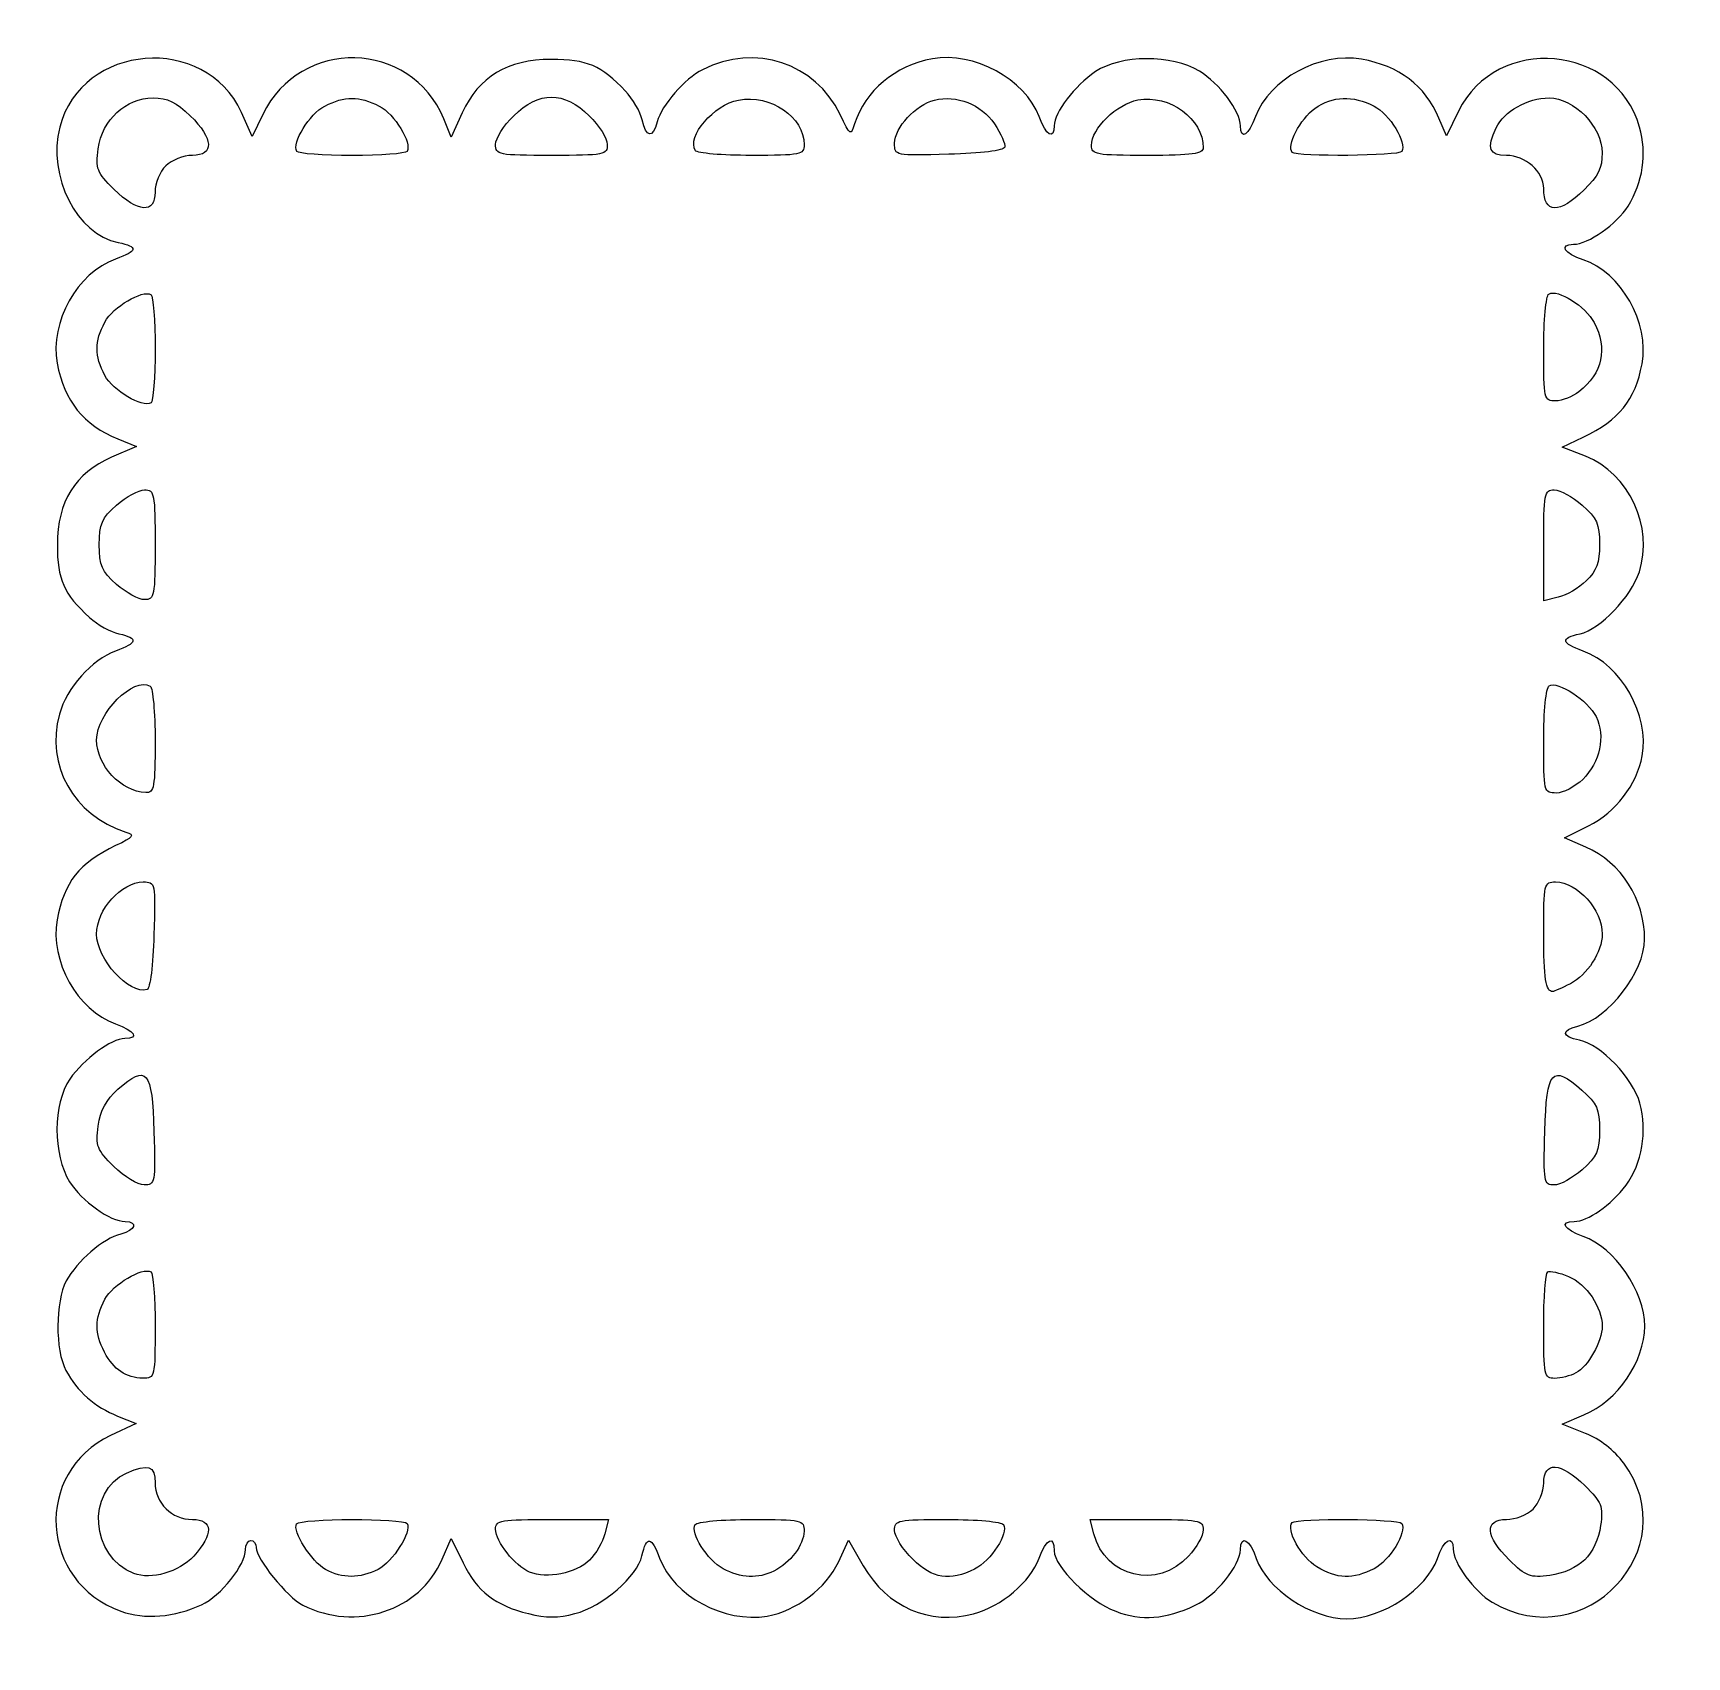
# Model space of a CAD drawing. Header units: centimetres. Extents: x -10 to 12.3, y -12 to 9.9.
import ezdxf

# ---------------------------------------------------------------- set-up
doc = ezdxf.new("R2010")
doc.units = ezdxf.units.CM
doc.header["$MEASUREMENT"] = 0
doc.layers.add('Layer 1', color=7, linetype='Continuous')

msp = doc.modelspace()

# ---------------------------------------------------------------- linework, layer by layer
at = {"layer": 'Layer 1'}
for points, knots in [([(-8.7848, -11.35193), (-9.87972, -10.9564), (-9.96555, -9.48569), (-8.92265, -8.98985), (-8.92265, -8.98985), (-8.92265, -8.98985), (-8.58092, -8.82737), (-8.58092, -8.82737), (-8.58092, -8.82737), (-8.58092, -8.82737), (-8.82854, -8.72933), (-8.82854, -8.72933), (-8.82854, -8.72933), (-9.13291, -8.60881), (-9.37585, -8.39473), (-9.52359, -8.11685), (-9.52359, -8.11685), (-9.67017, -7.84114), (-9.6679, -7.19458), (-9.51936, -6.91361), (-9.51936, -6.91361), (-9.37895, -6.648), (-9.0218, -6.34149), (-8.78458, -6.28302), (-8.78458, -6.28302), (-8.58945, -6.23492), (-8.54909, -6.11506), (-8.72802, -6.11506), (-8.72802, -6.11506), (-8.92666, -6.11506), (-9.31166, -5.83908), (-9.4749, -5.57967), (-9.4749, -5.57967), (-9.70235, -5.21821), (-9.70058, -4.52913), (-9.47134, -4.20056), (-9.47134, -4.20056), (-9.28135, -3.92823), (-8.91225, -3.65672), (-8.73204, -3.65672), (-8.73204, -3.65672), (-8.52992, -3.65672), (-8.59691, -3.54958), (-8.85671, -3.45731), (-8.85671, -3.45731), (-9.36965, -3.27514), (-9.74335, -2.60892), (-9.64176, -2.05776), (-9.64176, -2.05776), (-9.54847, -1.55163), (-9.35013, -1.30067), (-8.85537, -1.06273), (-8.85537, -1.06273), (-8.61247, -0.94591), (-8.59442, -0.92197), (-8.71858, -0.8813), (-8.71858, -0.8813), (-9.42505, -0.64988), (-9.7997, 0.01532), (-9.61106, 0.70335), (-9.61106, 0.70335), (-9.51441, 1.05587), (-9.17323, 1.4398), (-8.85671, 1.55222), (-8.85671, 1.55222), (-8.55902, 1.65794), (-8.54564, 1.7263), (-8.81141, 1.78363), (-8.81141, 1.78363), (-8.92147, 1.80737), (-9.09875, 1.90624), (-9.20538, 2.00334), (-9.20538, 2.00334), (-9.55586, 2.32253), (-9.63933, 2.51093), (-9.63933, 2.98277), (-9.63933, 2.98277), (-9.63933, 3.55978), (-9.40132, 3.94324), (-8.91005, 4.15768), (-8.91005, 4.15768), (-8.91005, 4.15768), (-8.57555, 4.30369), (-8.57555, 4.30369), (-8.57555, 4.30369), (-8.57555, 4.30369), (-8.82585, 4.40348), (-8.82585, 4.40348), (-8.82585, 4.40348), (-9.28606, 4.58695), (-9.54838, 4.91395), (-9.64176, 5.42054), (-9.64176, 5.42054), (-9.74335, 5.9717), (-9.36965, 6.63792), (-8.85671, 6.82009), (-8.85671, 6.82009), (-8.55628, 6.92678), (-8.54619, 6.98915), (-8.82064, 7.04306), (-8.82064, 7.04306), (-9.37901, 7.15274), (-9.77549, 7.93508), (-9.60658, 8.59391), (-9.60658, 8.59391), (-9.31723, 9.72249), (-7.6453, 9.8578), (-7.16506, 8.7915), (-7.16506, 8.7915), (-7.16506, 8.7915), (-7.01871, 8.46656), (-7.01871, 8.46656), (-7.01871, 8.46656), (-7.01871, 8.46656), (-6.87713, 8.76201), (-6.87713, 8.76201), (-6.87713, 8.76201), (-6.37685, 9.80599), (-4.88651, 9.77117), (-4.44594, 8.70522), (-4.44594, 8.70522), (-4.44594, 8.70522), (-4.34434, 8.45938), (-4.34434, 8.45938), (-4.34434, 8.45938), (-4.34434, 8.45938), (-4.19567, 8.78791), (-4.19567, 8.78791), (-4.19567, 8.78791), (-3.97733, 9.27041), (-3.58691, 9.50418), (-2.99942, 9.50418), (-2.99942, 9.50418), (-2.519, 9.50418), (-2.32717, 9.42219), (-2.00219, 9.07796), (-2.00219, 9.07796), (-1.90332, 8.97324), (-1.80266, 8.79913), (-1.77848, 8.69103), (-1.77848, 8.69103), (-1.72443, 8.44933), (-1.63294, 8.43749), (-1.57489, 8.66468), (-1.57489, 8.66468), (-1.51806, 8.88705), (-1.20618, 9.24761), (-0.9686, 9.36561), (-0.9686, 9.36561), (-0.25454, 9.72027), (0.54871, 9.45818), (0.8825, 8.76163), (0.8825, 8.76163), (1.01861, 8.4776), (1.0264, 8.47268), (1.07778, 8.63819), (1.07778, 8.63819), (1.21507, 9.08046), (1.62153, 9.41991), (2.12486, 9.51265), (2.12486, 9.51265), (2.67634, 9.61426), (3.37335, 9.23622), (3.5577, 8.73552), (3.5577, 8.73552), (3.65165, 8.48036), (3.76073, 8.41456), (3.76073, 8.61307), (3.76073, 8.61307), (3.76073, 8.79011), (4.03721, 9.1526), (4.31464, 9.3393), (4.31464, 9.3393), (4.65512, 9.56844), (5.34048, 9.57221), (5.71152, 9.34699), (5.71152, 9.34699), (5.98171, 9.18299), (6.26375, 8.80614), (6.26375, 8.60913), (6.26375, 8.60913), (6.26375, 8.4141), (6.37363, 8.4825), (6.46678, 8.73552), (6.46678, 8.73552), (6.65226, 9.2393), (7.33059, 9.60633), (7.89177, 9.50656), (7.89177, 9.50656), (8.40169, 9.41589), (8.74221, 9.15645), (8.93145, 8.71442), (8.93145, 8.71442), (8.93145, 8.71442), (9.03232, 8.4788), (9.03232, 8.4788), (9.03232, 8.4788), (9.03232, 8.4788), (9.19427, 8.80736), (9.19427, 8.80736), (9.19427, 8.80736), (9.70909, 9.85187), (11.31043, 9.71159), (11.629, 8.59407), (11.629, 8.59407), (11.73087, 8.23671), (11.67503, 7.85238), (11.47471, 7.53226), (11.47471, 7.53226), (11.32456, 7.29231), (10.93518, 7.0195), (10.74286, 7.0195), (10.74286, 7.0195), (10.5386, 7.0195), (10.6172, 6.89282), (10.87287, 6.80994), (10.87287, 6.80994), (11.37734, 6.64642), (11.76684, 5.95752), (11.6628, 5.41282), (11.6628, 5.41282), (11.56884, 4.92091), (11.35926, 4.66003), (10.87044, 4.42651), (10.87044, 4.42651), (10.87044, 4.42651), (10.59084, 4.29294), (10.59084, 4.29294), (10.59084, 4.29294), (10.59084, 4.29294), (10.90184, 4.17072), (10.90184, 4.17072), (10.90184, 4.17072), (11.4844, 3.94179), (11.82155, 3.21887), (11.6263, 2.61731), (11.6263, 2.61731), (11.51708, 2.28082), (11.09734, 1.84211), (10.82928, 1.78428), (10.82928, 1.78428), (10.56054, 1.72631), (10.57293, 1.65827), (10.87155, 1.55222), (10.87155, 1.55222), (11.38137, 1.37115), (11.7647, 0.68935), (11.66412, 0.14252), (11.66412, 0.14252), (11.59338, -0.24212), (11.30769, -0.61486), (10.9448, -0.79599), (10.9448, -0.79599), (10.9448, -0.79599), (10.62016, -0.95804), (10.62016, -0.95804), (10.62016, -0.95804), (10.62016, -0.95804), (10.90602, -1.08191), (10.90602, -1.08191), (10.90602, -1.08191), (11.38265, -1.28844), (11.70047, -1.78686), (11.6969, -2.32219), (11.6969, -2.32219), (11.69397, -2.76075), (11.21217, -3.38701), (10.79942, -3.48876), (10.79942, -3.48876), (10.5691, -3.54553), (10.57989, -3.63007), (10.82356, -3.67794), (10.82356, -3.67794), (11.1045, -3.73312), (11.54267, -4.1907), (11.63417, -4.52446), (11.63417, -4.52446), (11.73659, -4.898), (11.6615, -5.33992), (11.44714, -5.62529), (11.44714, -5.62529), (11.24574, -5.89339), (10.93212, -6.11393), (10.7513, -6.11459), (10.7513, -6.11459), (10.5455, -6.11536), (10.60924, -6.22131), (10.87155, -6.31447), (10.87155, -6.31447), (11.2947, -6.46475), (11.69807, -7.05301), (11.69807, -7.51982), (11.69807, -7.51982), (11.69807, -7.99236), (11.33673, -8.52014), (10.88059, -8.71386), (10.88059, -8.71386), (10.88059, -8.71386), (10.59039, -8.83711), (10.59039, -8.83711), (10.59039, -8.83711), (10.59039, -8.83711), (10.90161, -8.96158), (10.90161, -8.96158), (10.90161, -8.96158), (11.09468, -9.03879), (11.2902, -9.19093), (11.4166, -9.36231), (11.4166, -9.36231), (12.26566, -10.51348), (10.88914, -11.96611), (9.64642, -11.23036), (9.64642, -11.23036), (9.40283, -11.08615), (9.12434, -10.70414), (9.12434, -10.51422), (9.12434, -10.51422), (9.12434, -10.31361), (8.99535, -10.3908), (8.91097, -10.64192), (8.91097, -10.64192), (8.77277, -11.0532), (8.17339, -11.45238), (7.69404, -11.45238), (7.69404, -11.45238), (7.2147, -11.45238), (6.61531, -11.0532), (6.47711, -10.64192), (6.47711, -10.64192), (6.39093, -10.38544), (6.26375, -10.31501), (6.26375, -10.52376), (6.26375, -10.52376), (6.26375, -10.73296), (5.92927, -11.14544), (5.65659, -11.27253), (5.65659, -11.27253), (5.251, -11.46156), (4.93904, -11.48503), (4.58704, -11.353), (4.58704, -11.353), (4.23345, -11.22037), (3.76073, -10.75519), (3.76073, -10.53987), (3.76073, -10.53987), (3.76073, -10.32213), (3.65578, -10.37421), (3.5577, -10.64061), (3.5577, -10.64061), (3.44149, -10.95624), (3.0508, -11.28698), (2.67757, -11.38569), (2.67757, -11.38569), (2.08128, -11.54339), (1.51833, -11.2992), (1.19455, -10.74241), (1.19455, -10.74241), (1.19455, -10.74241), (0.99419, -10.39784), (0.99419, -10.39784), (0.99419, -10.39784), (0.99419, -10.39784), (0.85982, -10.69049), (0.85982, -10.69049), (0.85982, -10.69049), (0.69987, -11.03886), (0.28565, -11.35388), (-0.09568, -11.41715), (-0.09568, -11.41715), (-0.6737, -11.51307), (-1.35655, -11.14666), (-1.54286, -10.64061), (-1.54286, -10.64061), (-1.65164, -10.34516), (-1.72016, -10.33531), (-1.78078, -10.6064), (-1.78078, -10.6064), (-1.84259, -10.88278), (-2.31002, -11.28625), (-2.68254, -11.38477), (-2.68254, -11.38477), (-2.90728, -11.4442), (-3.06574, -11.4441), (-3.30729, -11.38436), (-3.30729, -11.38436), (-3.75453, -11.27376), (-3.99429, -11.08717), (-4.18415, -10.70196), (-4.18415, -10.70196), (-4.18415, -10.70196), (-4.34621, -10.37316), (-4.34621, -10.37316), (-4.34621, -10.37316), (-4.34621, -10.37316), (-4.46759, -10.65384), (-4.46759, -10.65384), (-4.46759, -10.65384), (-4.76804, -11.34866), (-5.62707, -11.63095), (-6.33966, -11.26903), (-6.33966, -11.26903), (-6.55462, -11.15985), (-6.96647, -10.65088), (-6.96647, -10.49441), (-6.96647, -10.49441), (-6.96647, -10.44226), (-6.99865, -10.39959), (-7.03799, -10.39959), (-7.03799, -10.39959), (-7.07732, -10.39959), (-7.1095, -10.45547), (-7.1095, -10.52376), (-7.1095, -10.52376), (-7.1095, -10.72773), (-7.44123, -11.14416), (-7.69966, -11.2646), (-7.69966, -11.2646), (-8.06383, -11.43433), (-8.4669, -11.46677), (-8.7848, -11.35193)], [0, 0, 0, 0, 0.00943396, 0.00943396, 0.00943396, 0.00943396, 0.01886792, 0.01886792, 0.01886792, 0.01886792, 0.02830189, 0.02830189, 0.02830189, 0.02830189, 0.03773585, 0.03773585, 0.03773585, 0.03773585, 0.04716981, 0.04716981, 0.04716981, 0.04716981, 0.05660377, 0.05660377, 0.05660377, 0.05660377, 0.06603774, 0.06603774, 0.06603774, 0.06603774, 0.0754717, 0.0754717, 0.0754717, 0.0754717, 0.08490566, 0.08490566, 0.08490566, 0.08490566, 0.09433962, 0.09433962, 0.09433962, 0.09433962, 0.10377358, 0.10377358, 0.10377358, 0.10377358, 0.11320755, 0.11320755, 0.11320755, 0.11320755, 0.12264151, 0.12264151, 0.12264151, 0.12264151, 0.13207547, 0.13207547, 0.13207547, 0.13207547, 0.14150943, 0.14150943, 0.14150943, 0.14150943, 0.1509434, 0.1509434, 0.1509434, 0.1509434, 0.16037736, 0.16037736, 0.16037736, 0.16037736, 0.16981132, 0.16981132, 0.16981132, 0.16981132, 0.17924528, 0.17924528, 0.17924528, 0.17924528, 0.18867925, 0.18867925, 0.18867925, 0.18867925, 0.19811321, 0.19811321, 0.19811321, 0.19811321, 0.20754717, 0.20754717, 0.20754717, 0.20754717, 0.21698113, 0.21698113, 0.21698113, 0.21698113, 0.22641509, 0.22641509, 0.22641509, 0.22641509, 0.23584906, 0.23584906, 0.23584906, 0.23584906, 0.24528302, 0.24528302, 0.24528302, 0.24528302, 0.25471698, 0.25471698, 0.25471698, 0.25471698, 0.26415094, 0.26415094, 0.26415094, 0.26415094, 0.27358491, 0.27358491, 0.27358491, 0.27358491, 0.28301887, 0.28301887, 0.28301887, 0.28301887, 0.29245283, 0.29245283, 0.29245283, 0.29245283, 0.30188679, 0.30188679, 0.30188679, 0.30188679, 0.31132075, 0.31132075, 0.31132075, 0.31132075, 0.32075472, 0.32075472, 0.32075472, 0.32075472, 0.33018868, 0.33018868, 0.33018868, 0.33018868, 0.33962264, 0.33962264, 0.33962264, 0.33962264, 0.3490566, 0.3490566, 0.3490566, 0.3490566, 0.35849057, 0.35849057, 0.35849057, 0.35849057, 0.36792453, 0.36792453, 0.36792453, 0.36792453, 0.37735849, 0.37735849, 0.37735849, 0.37735849, 0.38679245, 0.38679245, 0.38679245, 0.38679245, 0.39622642, 0.39622642, 0.39622642, 0.39622642, 0.40566038, 0.40566038, 0.40566038, 0.40566038, 0.41509434, 0.41509434, 0.41509434, 0.41509434, 0.4245283, 0.4245283, 0.4245283, 0.4245283, 0.43396226, 0.43396226, 0.43396226, 0.43396226, 0.44339623, 0.44339623, 0.44339623, 0.44339623, 0.45283019, 0.45283019, 0.45283019, 0.45283019, 0.46226415, 0.46226415, 0.46226415, 0.46226415, 0.47169811, 0.47169811, 0.47169811, 0.47169811, 0.48113208, 0.48113208, 0.48113208, 0.48113208, 0.49056604, 0.49056604, 0.49056604, 0.49056604, 0.5, 0.5, 0.5, 0.5, 0.50943396, 0.50943396, 0.50943396, 0.50943396, 0.51886792, 0.51886792, 0.51886792, 0.51886792, 0.52830189, 0.52830189, 0.52830189, 0.52830189, 0.53773585, 0.53773585, 0.53773585, 0.53773585, 0.54716981, 0.54716981, 0.54716981, 0.54716981, 0.55660377, 0.55660377, 0.55660377, 0.55660377, 0.56603774, 0.56603774, 0.56603774, 0.56603774, 0.5754717, 0.5754717, 0.5754717, 0.5754717, 0.58490566, 0.58490566, 0.58490566, 0.58490566, 0.59433962, 0.59433962, 0.59433962, 0.59433962, 0.60377358, 0.60377358, 0.60377358, 0.60377358, 0.61320755, 0.61320755, 0.61320755, 0.61320755, 0.62264151, 0.62264151, 0.62264151, 0.62264151, 0.63207547, 0.63207547, 0.63207547, 0.63207547, 0.64150943, 0.64150943, 0.64150943, 0.64150943, 0.6509434, 0.6509434, 0.6509434, 0.6509434, 0.66037736, 0.66037736, 0.66037736, 0.66037736, 0.66981132, 0.66981132, 0.66981132, 0.66981132, 0.67924528, 0.67924528, 0.67924528, 0.67924528, 0.68867925, 0.68867925, 0.68867925, 0.68867925, 0.69811321, 0.69811321, 0.69811321, 0.69811321, 0.70754717, 0.70754717, 0.70754717, 0.70754717, 0.71698113, 0.71698113, 0.71698113, 0.71698113, 0.72641509, 0.72641509, 0.72641509, 0.72641509, 0.73584906, 0.73584906, 0.73584906, 0.73584906, 0.74528302, 0.74528302, 0.74528302, 0.74528302, 0.75471698, 0.75471698, 0.75471698, 0.75471698, 0.76415094, 0.76415094, 0.76415094, 0.76415094, 0.77358491, 0.77358491, 0.77358491, 0.77358491, 0.78301887, 0.78301887, 0.78301887, 0.78301887, 0.79245283, 0.79245283, 0.79245283, 0.79245283, 0.80188679, 0.80188679, 0.80188679, 0.80188679, 0.81132075, 0.81132075, 0.81132075, 0.81132075, 0.82075472, 0.82075472, 0.82075472, 0.82075472, 0.83018868, 0.83018868, 0.83018868, 0.83018868, 0.83962264, 0.83962264, 0.83962264, 0.83962264, 0.8490566, 0.8490566, 0.8490566, 0.8490566, 0.85849057, 0.85849057, 0.85849057, 0.85849057, 0.86792453, 0.86792453, 0.86792453, 0.86792453, 0.87735849, 0.87735849, 0.87735849, 0.87735849, 0.88679245, 0.88679245, 0.88679245, 0.88679245, 0.89622642, 0.89622642, 0.89622642, 0.89622642, 0.90566038, 0.90566038, 0.90566038, 0.90566038, 0.91509434, 0.91509434, 0.91509434, 0.91509434, 0.9245283, 0.9245283, 0.9245283, 0.9245283, 0.93396226, 0.93396226, 0.93396226, 0.93396226, 0.94339623, 0.94339623, 0.94339623, 0.94339623, 0.95283019, 0.95283019, 0.95283019, 0.95283019, 0.96226415, 0.96226415, 0.96226415, 0.96226415, 0.97169811, 0.97169811, 0.97169811, 0.97169811, 0.98113208, 0.98113208, 0.98113208, 0.98113208, 1, 1, 1, 1]), ([(-8.32525, 7.72188), (-8.32525, 7.83894), (-8.26168, 7.99503), (-8.18222, 8.07307), (-8.18222, 8.07307), (-8.10276, 8.15111), (-7.94384, 8.21355), (-7.82465, 8.21355), (-7.82465, 8.21355), (-7.52654, 8.21355), (-7.53859, 8.43831), (-7.85325, 8.74736), (-7.85325, 8.74736), (-8.03933, 8.93011), (-8.15657, 8.98617), (-8.35273, 8.98617), (-8.35273, 8.98617), (-8.71929, 8.98617), (-9.03663, 8.69213), (-9.08972, 8.30331), (-9.08972, 8.30331), (-9.12659, 8.03327), (-9.10765, 7.9846), (-8.87791, 7.75896), (-8.87791, 7.75896), (-8.55493, 7.44175), (-8.32525, 7.42634), (-8.32525, 7.72188)], [0, 0, 0, 0, 0.125, 0.125, 0.125, 0.125, 0.25, 0.25, 0.25, 0.25, 0.375, 0.375, 0.375, 0.375, 0.5, 0.5, 0.5, 0.5, 0.625, 0.625, 0.625, 0.625, 0.75, 0.75, 0.75, 0.75, 1, 1, 1, 1]), ([(-4.93891, 8.26692), (-4.86721, 8.38087), (-5.10701, 8.7718), (-5.31268, 8.87627), (-5.31268, 8.87627), (-5.58601, 9.01509), (-5.7724, 9.01509), (-6.04573, 8.87627), (-6.04573, 8.87627), (-6.25141, 8.7718), (-6.4912, 8.38087), (-6.4195, 8.26692), (-6.4195, 8.26692), (-6.40103, 8.23757), (-6.06789, 8.21355), (-5.67921, 8.21355), (-5.67921, 8.21355), (-5.29052, 8.21355), (-4.95739, 8.23757), (-4.93891, 8.26692)], [0, 0, 0, 0, 0.16666667, 0.16666667, 0.16666667, 0.16666667, 0.33333333, 0.33333333, 0.33333333, 0.33333333, 0.5, 0.5, 0.5, 0.5, 0.66666667, 0.66666667, 0.66666667, 0.66666667, 1, 1, 1, 1]), ([(-2.2465, 8.36105), (-2.2465, 8.44217), (-2.35592, 8.61601), (-2.48965, 8.74736), (-2.48965, 8.74736), (-2.82795, 9.07962), (-3.16686, 9.07962), (-3.50516, 8.74736), (-3.50516, 8.74736), (-3.63889, 8.61601), (-3.74831, 8.44217), (-3.74831, 8.36105), (-3.74831, 8.36105), (-3.74831, 8.22057), (-3.71255, 8.21355), (-2.99741, 8.21355), (-2.99741, 8.21355), (-2.28226, 8.21355), (-2.2465, 8.22057), (-2.2465, 8.36105)], [0, 0, 0, 0, 0.16666667, 0.16666667, 0.16666667, 0.16666667, 0.33333333, 0.33333333, 0.33333333, 0.33333333, 0.5, 0.5, 0.5, 0.5, 0.66666667, 0.66666667, 0.66666667, 0.66666667, 1, 1, 1, 1]), ([(0.39954, 8.35649), (0.39954, 8.72942), (-0.05151, 9.03728), (-0.48176, 8.95801), (-0.48176, 8.95801), (-0.81503, 8.8966), (-1.18173, 8.46689), (-1.06252, 8.27745), (-1.06252, 8.27745), (-1.0404, 8.2423), (-0.70239, 8.21355), (-0.31138, 8.21355), (-0.31138, 8.21355), (0.35596, 8.21355), (0.39954, 8.22231), (0.39954, 8.35649)], [0, 0, 0, 0, 0.2, 0.2, 0.2, 0.2, 0.4, 0.4, 0.4, 0.4, 0.6, 0.6, 0.6, 0.6, 1, 1, 1, 1]), ([(3.09504, 8.3237), (3.10897, 8.36497), (3.04663, 8.50619), (2.95653, 8.63751), (2.95653, 8.63751), (2.77546, 8.9014), (2.44926, 9.03069), (2.15038, 8.95701), (2.15038, 8.95701), (1.89982, 8.89525), (1.61529, 8.58653), (1.61529, 8.37643), (1.61529, 8.37643), (1.61529, 8.20922), (1.61781, 8.2087), (2.34251, 8.22865), (2.34251, 8.22865), (2.77717, 8.24061), (3.07991, 8.27885), (3.09504, 8.3237)], [0, 0, 0, 0, 0.16666667, 0.16666667, 0.16666667, 0.16666667, 0.33333333, 0.33333333, 0.33333333, 0.33333333, 0.5, 0.5, 0.5, 0.5, 0.66666667, 0.66666667, 0.66666667, 0.66666667, 1, 1, 1, 1]), ([(5.76315, 8.3156), (5.76315, 8.7057), (5.31063, 9.03702), (4.88496, 8.95858), (4.88496, 8.95858), (4.602, 8.90645), (4.26134, 8.57325), (4.26134, 8.34863), (4.26134, 8.34863), (4.26134, 8.22392), (4.319, 8.21355), (5.01224, 8.21355), (5.01224, 8.21355), (5.62123, 8.21355), (5.76315, 8.23283), (5.76315, 8.3156)], [0, 0, 0, 0, 0.2, 0.2, 0.2, 0.2, 0.4, 0.4, 0.4, 0.4, 0.6, 0.6, 0.6, 0.6, 1, 1, 1, 1]), ([(8.43433, 8.26692), (8.50604, 8.38087), (8.26624, 8.7718), (8.06057, 8.87627), (8.06057, 8.87627), (7.76857, 9.02457), (7.50639, 9.01454), (7.26516, 8.84584), (7.26516, 8.84584), (7.06918, 8.70877), (6.87757, 8.33648), (6.9609, 8.25464), (6.9609, 8.25464), (7.0232, 8.19345), (8.3953, 8.20489), (8.43433, 8.26692)], [0, 0, 0, 0, 0.2, 0.2, 0.2, 0.2, 0.4, 0.4, 0.4, 0.4, 0.6, 0.6, 0.6, 0.6, 1, 1, 1, 1]), ([(10.8836, 7.74997), (11.0725, 7.93551), (11.12675, 8.04677), (11.12675, 8.24867), (11.12675, 8.24867), (11.12675, 8.59666), (10.74921, 8.98617), (10.41191, 8.98617), (10.41191, 8.98617), (10.12597, 8.98617), (9.80427, 8.80421), (9.70255, 8.58494), (9.70255, 8.58494), (9.57217, 8.30391), (9.60549, 8.21355), (9.83948, 8.21355), (9.83948, 8.21355), (10.09599, 8.21355), (10.34009, 7.99664), (10.34009, 7.76871), (10.34009, 7.76871), (10.34009, 7.43057), (10.55098, 7.4233), (10.8836, 7.74997)], [0, 0, 0, 0, 0.14285714, 0.14285714, 0.14285714, 0.14285714, 0.28571429, 0.28571429, 0.28571429, 0.28571429, 0.42857143, 0.42857143, 0.42857143, 0.42857143, 0.57142857, 0.57142857, 0.57142857, 0.57142857, 0.71428571, 0.71428571, 0.71428571, 0.71428571, 1, 1, 1, 1]), ([(-8.32525, 5.61473), (-8.32525, 5.99648), (-8.34971, 6.32367), (-8.3796, 6.34181), (-8.3796, 6.34181), (-8.49562, 6.41224), (-8.89365, 6.17672), (-9.00001, 5.97471), (-9.00001, 5.97471), (-9.14136, 5.70626), (-9.14136, 5.5232), (-9.00001, 5.25475), (-9.00001, 5.25475), (-8.89365, 5.05274), (-8.49562, 4.81723), (-8.3796, 4.88765), (-8.3796, 4.88765), (-8.34971, 4.9058), (-8.32525, 5.23298), (-8.32525, 5.61473)], [0, 0, 0, 0, 0.16666667, 0.16666667, 0.16666667, 0.16666667, 0.33333333, 0.33333333, 0.33333333, 0.33333333, 0.5, 0.5, 0.5, 0.5, 0.66666667, 0.66666667, 0.66666667, 0.66666667, 1, 1, 1, 1]), ([(10.81444, 5.03683), (11.13156, 5.28912), (11.20328, 5.61683), (11.01827, 5.96822), (11.01827, 5.96822), (10.90387, 6.1855), (10.52713, 6.42236), (10.4095, 6.35096), (10.4095, 6.35096), (10.37132, 6.32778), (10.34009, 5.99462), (10.34009, 5.61059), (10.34009, 5.61059), (10.34009, 4.93285), (10.34481, 4.91239), (10.50099, 4.91391), (10.50099, 4.91391), (10.58949, 4.91477), (10.73054, 4.97008), (10.81444, 5.03683)], [0, 0, 0, 0, 0.16666667, 0.16666667, 0.16666667, 0.16666667, 0.33333333, 0.33333333, 0.33333333, 0.33333333, 0.5, 0.5, 0.5, 0.5, 0.66666667, 0.66666667, 0.66666667, 0.66666667, 1, 1, 1, 1]), ([(-8.32525, 2.9808), (-8.32525, 3.66952), (-8.33464, 3.7183), (-8.46715, 3.7183), (-8.46715, 3.7183), (-8.5452, 3.7183), (-8.71415, 3.62607), (-8.8426, 3.51335), (-8.8426, 3.51335), (-9.04312, 3.33738), (-9.07616, 3.26205), (-9.07616, 2.9808), (-9.07616, 2.9808), (-9.07616, 2.69954), (-9.04312, 2.62421), (-8.8426, 2.44825), (-8.8426, 2.44825), (-8.71415, 2.33552), (-8.5452, 2.2433), (-8.46715, 2.2433), (-8.46715, 2.2433), (-8.33464, 2.2433), (-8.32525, 2.29208), (-8.32525, 2.9808)], [0, 0, 0, 0, 0.14285714, 0.14285714, 0.14285714, 0.14285714, 0.28571429, 0.28571429, 0.28571429, 0.28571429, 0.42857143, 0.42857143, 0.42857143, 0.42857143, 0.57142857, 0.57142857, 0.57142857, 0.57142857, 0.71428571, 0.71428571, 0.71428571, 0.71428571, 1, 1, 1, 1]), ([(10.9122, 2.49503), (11.05103, 2.62927), (11.09099, 2.7395), (11.09099, 2.98815), (11.09099, 2.98815), (11.09099, 3.2611), (11.0565, 3.33866), (10.85744, 3.51335), (10.85744, 3.51335), (10.72899, 3.62607), (10.56003, 3.7183), (10.48199, 3.7183), (10.48199, 3.7183), (10.34938, 3.7183), (10.34009, 3.6695), (10.34009, 2.97318), (10.34009, 2.97318), (10.34009, 2.97318), (10.34009, 2.22807), (10.34009, 2.22807), (10.34009, 2.22807), (10.34009, 2.22807), (10.53675, 2.27511), (10.53675, 2.27511), (10.53675, 2.27511), (10.64492, 2.30098), (10.81387, 2.39994), (10.9122, 2.49503)], [0, 0, 0, 0, 0.125, 0.125, 0.125, 0.125, 0.25, 0.25, 0.25, 0.25, 0.375, 0.375, 0.375, 0.375, 0.5, 0.5, 0.5, 0.5, 0.625, 0.625, 0.625, 0.625, 0.75, 0.75, 0.75, 0.75, 1, 1, 1, 1]), ([(-8.32525, 0.34272), (-8.32525, 0.72675), (-8.35473, 1.05885), (-8.39076, 1.08072), (-8.39076, 1.08072), (-8.61259, 1.21537), (-9.11107, 0.71542), (-9.11165, 0.3577), (-9.11165, 0.3577), (-9.1122, 0.01671), (-8.78093, -0.33821), (-8.4504, -0.35077), (-8.4504, -0.35077), (-8.33928, -0.35499), (-8.32525, -0.27726), (-8.32525, 0.34272)], [0, 0, 0, 0, 0.2, 0.2, 0.2, 0.2, 0.4, 0.4, 0.4, 0.4, 0.6, 0.6, 0.6, 0.6, 1, 1, 1, 1]), ([(10.86496, -0.17205), (11.09785, 0.05668), (11.17284, 0.40942), (11.04417, 0.67098), (11.04417, 0.67098), (10.93797, 0.88688), (10.5291, 1.15568), (10.41357, 1.08556), (10.41357, 1.08556), (10.37124, 1.05987), (10.34009, 0.74489), (10.34009, 0.34272), (10.34009, 0.34272), (10.34009, -0.3445), (10.34275, -0.35552), (10.50912, -0.35552), (10.50912, -0.35552), (10.60209, -0.35552), (10.76222, -0.27296), (10.86496, -0.17205)], [0, 0, 0, 0, 0.16666667, 0.16666667, 0.16666667, 0.16666667, 0.33333333, 0.33333333, 0.33333333, 0.33333333, 0.5, 0.5, 0.5, 0.5, 0.66666667, 0.66666667, 0.66666667, 0.66666667, 1, 1, 1, 1]), ([(-8.34063, -2.26381), (-8.32056, -1.56048), (-8.32274, -1.54959), (-8.48366, -1.55113), (-8.48366, -1.55113), (-8.78032, -1.55397), (-9.11191, -1.92326), (-9.11191, -2.25082), (-9.11191, -2.25082), (-9.11191, -2.58622), (-8.67488, -3.06707), (-8.43252, -2.99833), (-8.43252, -2.99833), (-8.39267, -2.98703), (-8.35198, -2.66179), (-8.34063, -2.26381)], [0, 0, 0, 0, 0.2, 0.2, 0.2, 0.2, 0.4, 0.4, 0.4, 0.4, 0.6, 0.6, 0.6, 0.6, 1, 1, 1, 1]), ([(10.7, -2.91803), (10.92641, -2.80304), (11.12675, -2.48982), (11.12675, -2.25082), (11.12675, -2.25082), (11.12675, -1.92456), (10.79533, -1.55399), (10.50099, -1.55113), (10.50099, -1.55113), (10.34493, -1.54962), (10.34009, -1.57035), (10.34009, -2.24025), (10.34009, -2.24025), (10.34009, -2.85276), (10.36697, -3.02457), (10.46283, -3.02457), (10.46283, -3.02457), (10.47789, -3.02457), (10.58462, -2.97663), (10.7, -2.91803)], [0, 0, 0, 0, 0.16666667, 0.16666667, 0.16666667, 0.16666667, 0.33333333, 0.33333333, 0.33333333, 0.33333333, 0.5, 0.5, 0.5, 0.5, 0.66666667, 0.66666667, 0.66666667, 0.66666667, 1, 1, 1, 1]), ([(-8.34063, -4.90427), (-8.36398, -4.08036), (-8.43575, -3.99629), (-8.82451, -4.33748), (-8.82451, -4.33748), (-8.98637, -4.47953), (-9.06056, -4.61765), (-9.08972, -4.83125), (-9.08972, -4.83125), (-9.12659, -5.10129), (-9.10765, -5.14995), (-8.87791, -5.3756), (-8.87791, -5.3756), (-8.73915, -5.51188), (-8.55691, -5.62339), (-8.47293, -5.62339), (-8.47293, -5.62339), (-8.32564, -5.62339), (-8.32097, -5.59797), (-8.34063, -4.90427)], [0, 0, 0, 0, 0.16666667, 0.16666667, 0.16666667, 0.16666667, 0.33333333, 0.33333333, 0.33333333, 0.33333333, 0.5, 0.5, 0.5, 0.5, 0.66666667, 0.66666667, 0.66666667, 0.66666667, 1, 1, 1, 1]), ([(10.85744, -5.41844), (11.05795, -5.24248), (11.09099, -5.16714), (11.09099, -4.88589), (11.09099, -4.88589), (11.09099, -4.60333), (11.05824, -4.52956), (10.85281, -4.34928), (10.85281, -4.34928), (10.44983, -3.99564), (10.37897, -4.07471), (10.35546, -4.90427), (10.35546, -4.90427), (10.33616, -5.58545), (10.3427, -5.62339), (10.47949, -5.62339), (10.47949, -5.62339), (10.55891, -5.62339), (10.72899, -5.53116), (10.85744, -5.41844)], [0, 0, 0, 0, 0.16666667, 0.16666667, 0.16666667, 0.16666667, 0.33333333, 0.33333333, 0.33333333, 0.33333333, 0.5, 0.5, 0.5, 0.5, 0.66666667, 0.66666667, 0.66666667, 0.66666667, 1, 1, 1, 1]), ([(-8.32525, -7.52397), (-8.32525, -7.13994), (-8.34971, -6.81089), (-8.3796, -6.79274), (-8.3796, -6.79274), (-8.49562, -6.72232), (-8.89365, -6.95784), (-9.00001, -7.15984), (-9.00001, -7.15984), (-9.1402, -7.4261), (-9.14141, -7.61126), (-9.00464, -7.87101), (-9.00464, -7.87101), (-8.88115, -8.10556), (-8.71558, -8.21702), (-8.48616, -8.22007), (-8.48616, -8.22007), (-8.32994, -8.22214), (-8.32525, -8.20187), (-8.32525, -7.52397)], [0, 0, 0, 0, 0.16666667, 0.16666667, 0.16666667, 0.16666667, 0.33333333, 0.33333333, 0.33333333, 0.33333333, 0.5, 0.5, 0.5, 0.5, 0.66666667, 0.66666667, 0.66666667, 0.66666667, 1, 1, 1, 1]), ([(10.77314, -8.14989), (10.93722, -8.06364), (11.12675, -7.72594), (11.12675, -7.51982), (11.12675, -7.51982), (11.12675, -7.26735), (10.91298, -6.95146), (10.67586, -6.85353), (10.67586, -6.85353), (10.55096, -6.80196), (10.42432, -6.7746), (10.39443, -6.79274), (10.39443, -6.79274), (10.36454, -6.81089), (10.34009, -7.13994), (10.34009, -7.52397), (10.34009, -7.52397), (10.34009, -8.18279), (10.34843, -8.22221), (10.48782, -8.22221), (10.48782, -8.22221), (10.56907, -8.22221), (10.69746, -8.18966), (10.77314, -8.14989)], [0, 0, 0, 0, 0.14285714, 0.14285714, 0.14285714, 0.14285714, 0.28571429, 0.28571429, 0.28571429, 0.28571429, 0.42857143, 0.42857143, 0.42857143, 0.42857143, 0.57142857, 0.57142857, 0.57142857, 0.57142857, 0.71428571, 0.71428571, 0.71428571, 0.71428571, 1, 1, 1, 1]), ([(10.8927, -10.66139), (10.99654, -10.5594), (11.08176, -10.37523), (11.10548, -10.20156), (11.10548, -10.20156), (11.14125, -9.93965), (11.12083, -9.88807), (10.89275, -9.66405), (10.89275, -9.66405), (10.56977, -9.34684), (10.34009, -9.33143), (10.34009, -9.62697), (10.34009, -9.62697), (10.34009, -9.74404), (10.27652, -9.90012), (10.19706, -9.97816), (10.19706, -9.97816), (10.1176, -10.0562), (9.95868, -10.11864), (9.83948, -10.11864), (9.83948, -10.11864), (9.53857, -10.11864), (9.55426, -10.34422), (9.87724, -10.66143), (9.87724, -10.66143), (10.10532, -10.88545), (10.15784, -10.9055), (10.42451, -10.87037), (10.42451, -10.87037), (10.60134, -10.84708), (10.78886, -10.76338), (10.8927, -10.66139)], [0, 0, 0, 0, 0.11111111, 0.11111111, 0.11111111, 0.11111111, 0.22222222, 0.22222222, 0.22222222, 0.22222222, 0.33333333, 0.33333333, 0.33333333, 0.33333333, 0.44444444, 0.44444444, 0.44444444, 0.44444444, 0.55555556, 0.55555556, 0.55555556, 0.55555556, 0.66666667, 0.66666667, 0.66666667, 0.66666667, 0.77777778, 0.77777778, 0.77777778, 0.77777778, 1, 1, 1, 1]), ([(-7.80677, -10.61164), (-7.5367, -10.31741), (-7.54391, -10.11864), (-7.82465, -10.11864), (-7.82465, -10.11864), (-8.09993, -10.11864), (-8.32525, -9.89734), (-8.32525, -9.62697), (-8.32525, -9.62697), (-8.32525, -9.39608), (-8.41714, -9.36438), (-8.70849, -9.49476), (-8.70849, -9.49476), (-9.25663, -9.74005), (-9.19341, -10.61841), (-8.61131, -10.84488), (-8.61131, -10.84488), (-8.38, -10.93487), (-8.00318, -10.82563), (-7.80677, -10.61164)], [0, 0, 0, 0, 0.16666667, 0.16666667, 0.16666667, 0.16666667, 0.33333333, 0.33333333, 0.33333333, 0.33333333, 0.5, 0.5, 0.5, 0.5, 0.66666667, 0.66666667, 0.66666667, 0.66666667, 1, 1, 1, 1]), ([(-5.32881, -10.78955), (-5.13, -10.68857), (-4.8706, -10.28057), (-4.93756, -10.17416), (-4.93756, -10.17416), (-4.98453, -10.09953), (-6.37594, -10.10278), (-6.42304, -10.17764), (-6.42304, -10.17764), (-6.48446, -10.27525), (-6.2224, -10.68811), (-6.03396, -10.79058), (-6.03396, -10.79058), (-5.80413, -10.91558), (-5.57629, -10.91524), (-5.32881, -10.78955)], [0, 0, 0, 0, 0.2, 0.2, 0.2, 0.2, 0.4, 0.4, 0.4, 0.4, 0.6, 0.6, 0.6, 0.6, 1, 1, 1, 1]), ([(-2.48715, -10.66516), (-2.39895, -10.57705), (-2.30523, -10.41803), (-2.27889, -10.31179), (-2.27889, -10.31179), (-2.27889, -10.31179), (-2.231, -10.11864), (-2.231, -10.11864), (-2.231, -10.11864), (-2.231, -10.11864), (-2.98965, -10.11864), (-2.98965, -10.11864), (-2.98965, -10.11864), (-3.68235, -10.11864), (-3.74831, -10.13003), (-3.74831, -10.24964), (-3.74831, -10.24964), (-3.74831, -10.4159), (-3.48882, -10.7431), (-3.29147, -10.82569), (-3.29147, -10.82569), (-3.06043, -10.92238), (-2.66577, -10.84361), (-2.48715, -10.66516)], [0, 0, 0, 0, 0.14285714, 0.14285714, 0.14285714, 0.14285714, 0.28571429, 0.28571429, 0.28571429, 0.28571429, 0.42857143, 0.42857143, 0.42857143, 0.42857143, 0.57142857, 0.57142857, 0.57142857, 0.57142857, 0.71428571, 0.71428571, 0.71428571, 0.71428571, 1, 1, 1, 1]), ([(-0.00697, -10.8128), (0.21486, -10.70138), (0.39609, -10.46142), (0.39795, -10.27667), (0.39795, -10.27667), (0.3995, -10.12328), (0.37867, -10.11864), (-0.31138, -10.11864), (-0.31138, -10.11864), (-0.70239, -10.11864), (-1.04162, -10.14932), (-1.06521, -10.18681), (-1.06521, -10.18681), (-1.13517, -10.29799), (-0.90121, -10.66884), (-0.69016, -10.78131), (-0.69016, -10.78131), (-0.4536, -10.90737), (-0.21697, -10.91828), (-0.00697, -10.8128)], [0, 0, 0, 0, 0.16666667, 0.16666667, 0.16666667, 0.16666667, 0.33333333, 0.33333333, 0.33333333, 0.33333333, 0.5, 0.5, 0.5, 0.5, 0.66666667, 0.66666667, 0.66666667, 0.66666667, 1, 1, 1, 1]), ([(2.69035, -10.78471), (2.91158, -10.67236), (3.15274, -10.30234), (3.08005, -10.18681), (3.08005, -10.18681), (3.05645, -10.14932), (2.71723, -10.11864), (2.32622, -10.11864), (2.32622, -10.11864), (1.65168, -10.11864), (1.61529, -10.12619), (1.61529, -10.26614), (1.61529, -10.26614), (1.61529, -10.34726), (1.72471, -10.5211), (1.85844, -10.65245), (1.85844, -10.65245), (2.12894, -10.91812), (2.35646, -10.95429), (2.69035, -10.78471)], [0, 0, 0, 0, 0.16666667, 0.16666667, 0.16666667, 0.16666667, 0.33333333, 0.33333333, 0.33333333, 0.33333333, 0.5, 0.5, 0.5, 0.5, 0.66666667, 0.66666667, 0.66666667, 0.66666667, 1, 1, 1, 1]), ([(5.56648, -10.61164), (5.67465, -10.49379), (5.76315, -10.33466), (5.76315, -10.25801), (5.76315, -10.25801), (5.76315, -10.12777), (5.71346, -10.11864), (5.00449, -10.11864), (5.00449, -10.11864), (5.00449, -10.11864), (4.24583, -10.11864), (4.24583, -10.11864), (4.24583, -10.11864), (4.24583, -10.11864), (4.29491, -10.31179), (4.29491, -10.31179), (4.29491, -10.31179), (4.44395, -10.8983), (5.15045, -11.06489), (5.56648, -10.61164)], [0, 0, 0, 0, 0.16666667, 0.16666667, 0.16666667, 0.16666667, 0.33333333, 0.33333333, 0.33333333, 0.33333333, 0.5, 0.5, 0.5, 0.5, 0.66666667, 0.66666667, 0.66666667, 0.66666667, 1, 1, 1, 1]), ([(8.06057, -10.78136), (8.26624, -10.6769), (8.50604, -10.28596), (8.43433, -10.17201), (8.43433, -10.17201), (8.3953, -10.10998), (7.0232, -10.09854), (6.9609, -10.15973), (6.9609, -10.15973), (6.86984, -10.24916), (7.0816, -10.63102), (7.29218, -10.75713), (7.29218, -10.75713), (7.5636, -10.91969), (7.77508, -10.92636), (8.06057, -10.78136)], [0, 0, 0, 0, 0.2, 0.2, 0.2, 0.2, 0.4, 0.4, 0.4, 0.4, 0.6, 0.6, 0.6, 0.6, 1, 1, 1, 1])]:
    msp.add_open_spline(points, degree=3, knots=knots, dxfattribs=at)

doc.saveas('drawing.dxf')
